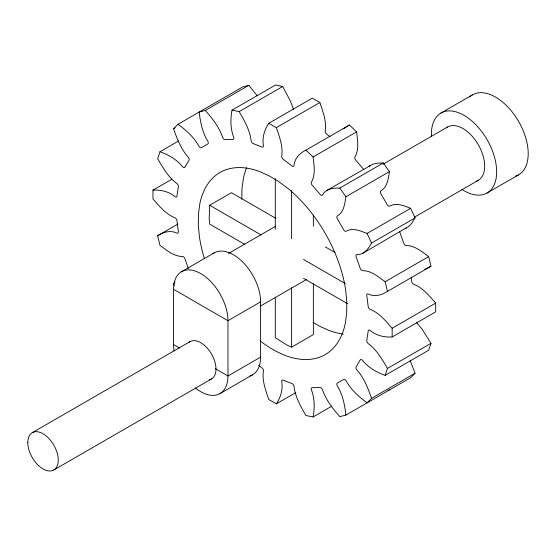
<?xml version="1.0" encoding="UTF-8"?>
<svg xmlns="http://www.w3.org/2000/svg" width="556" height="556" viewBox="0 0 556 556"><rect width="100%" height="100%" fill="white"/><g stroke="black" fill="none" stroke-linecap="round" stroke-linejoin="round"><path stroke-width="0.83" d="M241.832 199.201L241.95 188.908L243.347 178.594A105.153 60.708 60 0 1 246.593 167.752M275.408 218.098L231.407 192.696L209.654 205.254L209.188 218.904L209.695 224.124L244.723 244.348M293.471 109.372L290.628 101.512L282.712 86.479L275.519 85.026L232.005 110.151C230.379 119.186 230.337 128.707 233.749 137.36A2.419 1.397 60 0 1 232.86 139.438L224.992 139.528A2.419 1.397 60 0 1 222.657 137.485C219.266 127.15 212.35 118.532 205.317 110.442L199.201 112.041C200.327 122.209 202.447 132.53 207.875 141.349A2.419 1.397 60 0 1 207.722 144.046L201.48 147.653A2.419 1.397 60 0 1 199.069 146.436C194.141 137.325 186.267 130.326 178.024 124.273L173.583 128.77C177.072 138.903 181.075 149.203 188.331 157.306A2.419 1.397 60 0 1 188.929 160.35L184.926 167.12A2.419 1.397 60 0 1 182.681 166.849C176.891 159.565 168.621 154.839 159.982 151.732L157.647 158.689C162.929 167.794 168.392 177.288 177.03 183.654A2.419 1.397 60 0 1 178.323 186.76L176.94 196.025A2.419 1.397 60 0 1 175.084 196.734C168.982 191.528 160.823 189.645 152.963 190.145L152.963 198.874C159.35 206.137 165.778 214.227 175.084 217.827A2.419 1.397 60 0 1 176.94 220.683L178.323 231.546A2.419 1.397 60 0 1 177.03 233.159C170.65 229.989 163.269 231.942 157.647 235.737L159.982 245.391C166.744 250.263 173.826 256.559 182.681 256.483A2.419 1.397 60 0 1 184.926 258.804L188.359 268.569M258.533 365.257L261.883 367.808A2.419 1.397 60 0 1 263.426 370.845C261.89 380.7 265.692 390.312 268.784 399.479L276.339 403.844C280.704 397.283 283.15 389.276 281.697 381.388A2.419 1.397 60 0 1 283.24 380.13L291.956 383.57A2.419 1.397 60 0 1 293.992 386.239C295.187 396.908 300.678 406.387 305.925 415.513L313.111 416.965C314.745 407.93 314.786 398.409 311.374 389.756A2.419 1.397 60 0 1 312.263 387.678L320.124 387.588A2.419 1.397 60 0 1 322.466 389.631C325.858 399.966 332.766 408.584 339.806 416.673L345.915 415.075L410.613 377.726L415.054 373.229L410.238 360.768M232.005 110.151L239.198 111.603C244.445 120.728 249.929 130.215 251.124 140.876A2.419 1.397 60 0 0 253.168 143.545L261.883 146.986A2.419 1.397 60 0 0 263.426 145.728C261.973 137.839 264.42 129.833 268.784 123.272L276.339 127.637C279.432 136.804 283.233 146.416 281.697 156.278A2.419 1.397 60 0 0 283.24 159.315L291.956 165.938A2.419 1.397 60 0 0 293.992 165.625C294.444 158.516 299.823 153.095 305.925 150.127L313.111 156.973C313.952 165.271 315.864 174.549 311.374 182.173A2.419 1.397 60 0 0 312.263 185.28L320.124 194.447A2.419 1.397 60 0 0 322.466 195.107C325.628 188.713 333.496 187.928 339.806 188.088L345.915 196.748C344.755 203.593 344.039 212.26 337.249 216.048A2.419 1.397 60 0 0 337.402 218.918L343.643 229.725A2.419 1.397 60 0 0 346.054 231.296C352.726 227.307 360.587 231.018 367.099 233.437L371.54 243.062C368.524 248.601 363.909 255.016 356.792 254.565A2.419 1.397 60 0 0 356.194 256.921L360.198 268.312A2.419 1.397 60 0 0 362.442 270.64C371.297 270.563 378.379 276.853 385.141 281.732L387.476 291.379C381.854 295.18 374.473 297.126 368.093 293.964A2.419 1.397 60 0 0 366.8 295.57L368.176 306.432A2.419 1.397 60 0 0 370.039 309.289C379.345 312.889 385.774 320.986 392.161 328.248L392.161 336.971C384.293 337.471 376.141 335.588 370.039 330.382A2.419 1.397 60 0 0 368.176 331.091L366.8 340.362A2.419 1.397 60 0 0 368.093 343.462C376.725 349.828 382.194 359.322 387.476 368.433L385.141 375.383C376.502 372.277 368.232 367.551 362.442 360.267A2.419 1.397 60 0 0 360.198 360.003L356.194 366.765A2.419 1.397 60 0 0 356.792 369.816C364.041 377.913 368.051 388.213 371.54 398.353L367.099 402.843C358.856 396.789 350.982 389.798 346.054 380.679A2.419 1.397 60 0 0 343.643 379.47L337.402 383.07A2.419 1.397 60 0 0 337.249 385.767C342.677 394.593 344.796 404.907 345.915 415.075M326.622 190.527L372.986 164.124L377.378 163.151L383.313 162.964L389.429 171.623C388.262 178.469 387.553 187.136 380.763 190.923A2.419 1.397 60 0 0 380.916 193.794L387.157 204.601A2.419 1.397 60 0 0 389.568 206.172C396.24 202.182 404.101 205.901 410.613 208.312L415.054 217.938L411.92 222.991L408.882 226.306L362.839 253.251M416.541 322.549L421.928 328.937L430.99 343.309L428.655 350.259L385.141 375.383M174.925 281.892L173.583 284.06L174.264 285.541M343.677 128.874L344.755 127.859M368.621 166.508L370.136 165.403M345.422 127.456L349.439 125.01L356.625 131.855C357.466 140.147 359.378 149.432 354.881 157.056A2.419 1.397 60 0 0 355.777 160.163L363.638 169.33M178.024 124.273L242.715 86.924L248.831 85.318L257.213 95.722M173.583 128.77L175.077 127.901M205.317 110.442L248.831 85.318M159.982 151.732L178.74 140.904M239.198 111.603L282.712 86.479M152.963 190.145L171.714 179.317M268.784 123.272L312.298 98.148L319.853 102.512C322.946 111.68 326.74 121.291 325.211 131.153A2.419 1.397 60 0 0 326.747 134.191L330.104 136.741M276.339 127.637L319.853 102.512M157.647 235.737L177.899 224.047M305.925 150.127L349.439 125.01M313.111 156.973L356.625 131.855M440.943 113.056L472.489 94.84M181.534 271.703L214.171 252.862M339.806 188.088L383.313 162.964M228.516 253.46L275.776 226.174M383.035 164.249L447.545 127.004M345.915 196.748L389.429 171.623M367.099 233.437L410.613 208.312M32.262 432.693L189.992 341.627M212.955 253.661A38.461 22.205 60 0 1 242.979 262.307A38.461 22.205 60 0 1 260.597 301.873L227.96 320.715L173.569 289.308L173.569 344.581A38.461 22.205 60 0 0 174.091 351.003M260.785 305.883L306.544 279.466M414.554 217.104L478.313 180.297M371.54 243.062L415.054 217.938M487.098 192.995L518.644 174.779M53.8 470.001L211.53 378.935M385.141 281.732L428.655 256.608L430.99 266.255L387.476 291.379M260.597 301.873L260.597 357.14L227.96 375.981A38.461 22.205 60 0 1 195.462 388.018M275.283 297.272L275.283 337.721L287.334 345.262L291.601 347.146L313.355 334.58L313.355 283.803M219.995 393.585L252.632 374.744M392.161 328.248L435.675 303.124C429.281 295.861 422.859 287.765 413.553 284.165A2.419 1.397 60 0 1 411.69 281.315L411.162 277.138M276.339 403.844L295.848 392.585M392.161 336.971L435.675 311.853L435.675 303.124M387.476 368.433L430.99 343.309M313.111 416.965L331.869 406.137M371.54 398.353L415.054 373.229M430.99 266.255L424.763 269.312M405.213 228.641L406.353 228.134M387.9 390.354L389.429 389.951M325.281 246.892L334.969 252.487M209.654 205.254L261.111 234.966M303.52 259.45L345.262 283.546M303.527 278.299L347.528 303.701M173.569 344.581L179.532 348.021M215.29 368.67L227.96 375.981L227.96 320.715A38.461 22.205 60 0 0 200.765 273.608A38.461 22.205 60 0 0 173.569 289.308M313.16 322.39L319.964 326.421L329.625 330.681A105.153 60.708 60 0 0 343.212 334.038M260.423 341.064C268.187 347.243 276.867 352.184 286.111 355.798A105.153 60.708 60 0 0 345.29 323.397L346.687 313.091L346.812 301.936L345.672 290.121A105.153 60.708 60 0 0 288.022 188.505L278.396 181.332L268.666 175.571L259.013 171.317A105.153 60.708 60 0 0 199.833 203.718L198.436 214.025L198.311 225.187L199.451 236.995A105.153 60.708 60 0 0 204.379 258.429M428.655 256.608C421.893 251.736 414.804 245.439 405.956 245.516A2.419 1.397 60 0 1 403.712 243.194L399.708 231.796M313.355 215.033L313.355 226.229M291.601 190.562L291.601 238.788M291.601 287.758L291.601 347.146M275.283 178.601L275.283 229.378M446.266 127.88A30.768 17.764 60 0 1 478.647 145.352A30.768 17.764 60 0 1 476.172 181.228M260.597 357.14A38.461 22.205 60 0 1 249.957 375.912M188.679 342.6A21.538 12.434 60 0 1 211.885 354.679A21.538 12.434 60 0 1 209.223 379.79M431.456 136.686A46.155 26.646 60 0 1 463.308 114.939A46.155 26.646 60 0 1 496.647 172.68A46.155 26.646 60 0 1 461.883 189.394M469.674 96.918A46.155 26.646 60 0 1 518.644 121.486A46.155 26.646 60 0 1 515.433 176.176M27.8 442.555A21.538 12.434 60 0 0 50.645 470.974A21.538 12.434 60 0 0 50.645 440.512A21.538 12.434 60 0 0 27.8 442.555"/></g></svg>
